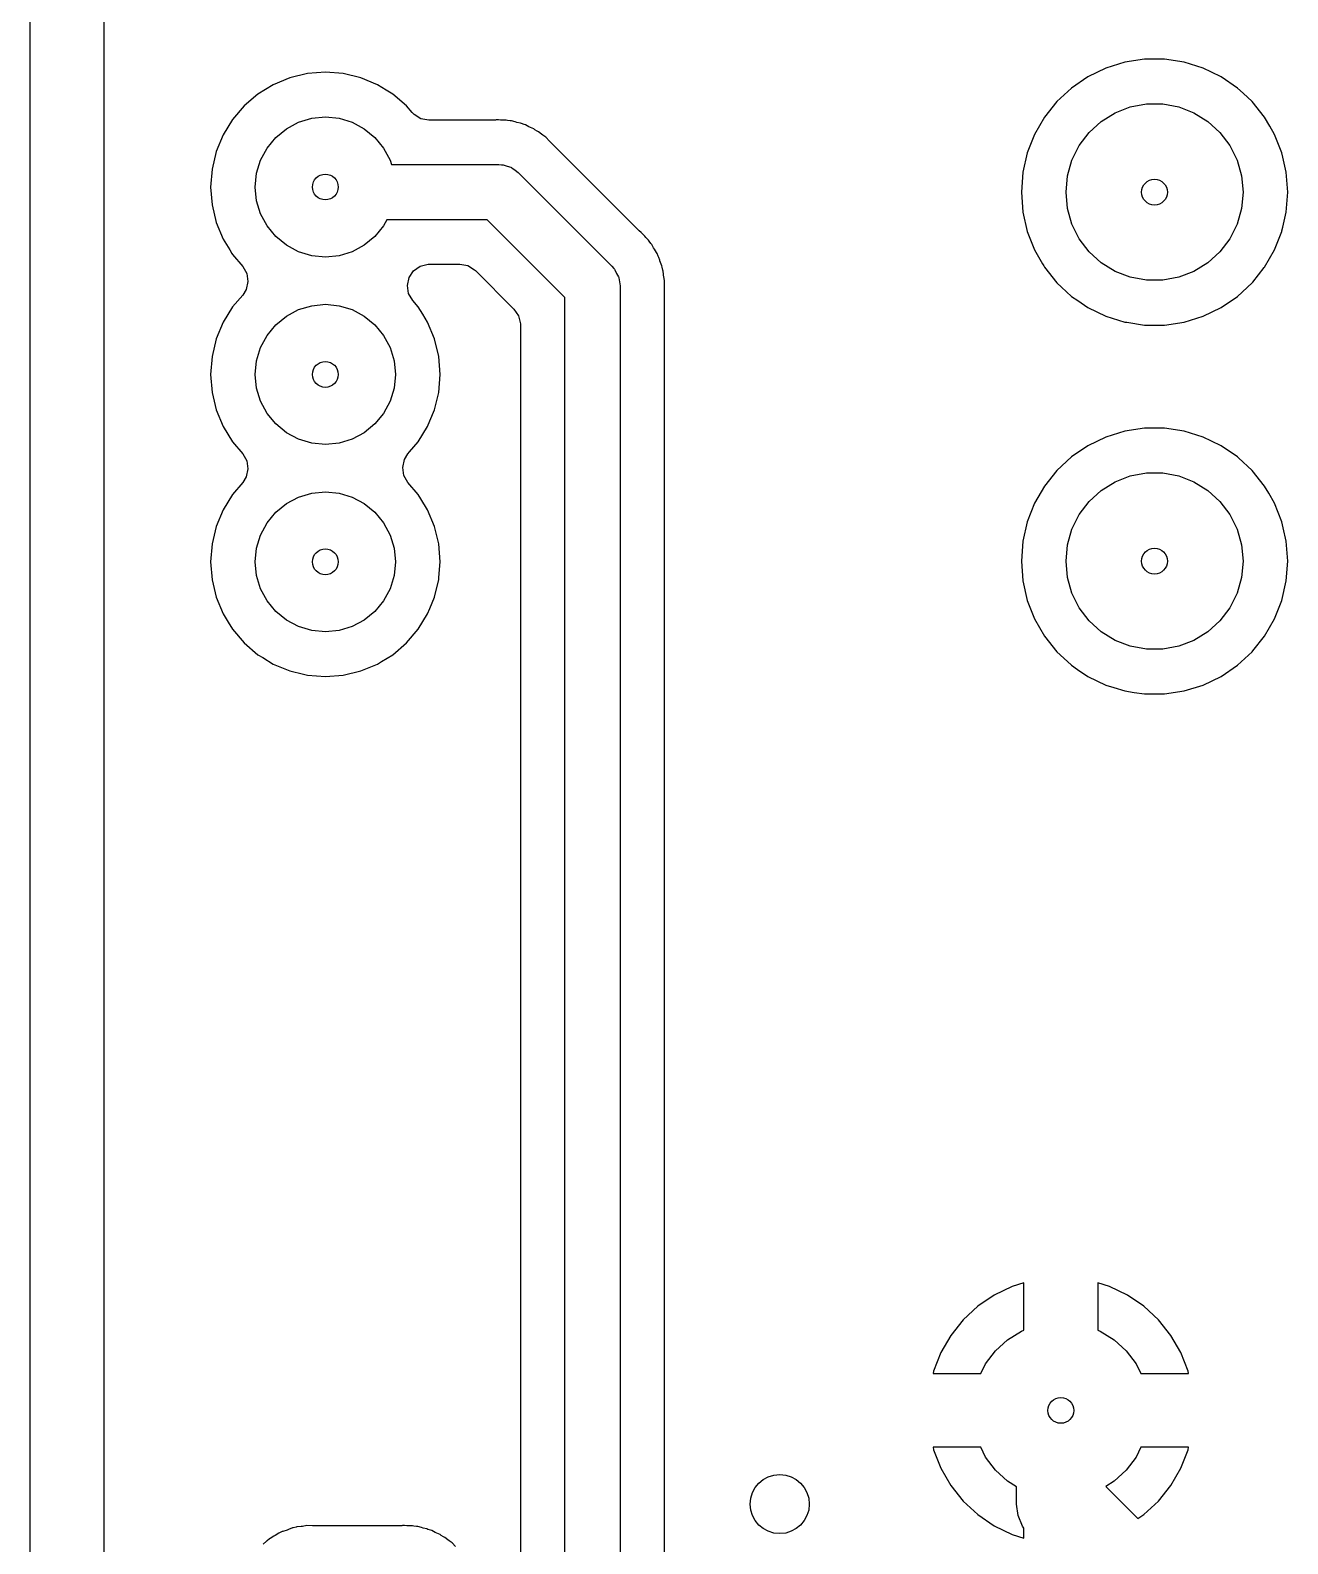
# Model space of a CAD drawing. Extents: x 0.79 to 9.84, y -6.5 to -0.79.
# Drawn here: x 0.787 to 1.458, y -3.559 to -2.751 of the extents above; entities that cross this region are included whole.
import ezdxf

# ---------------------------------------------------------------- set-up
doc = ezdxf.new("R2010")
doc.units = 0
doc.header["$MEASUREMENT"] = 0
doc.layers.add('BLACK', color=7, linetype='CONTINUOUS')

msp = doc.modelspace()

# ---------------------------------------------------------------- linework, layer by layer
at = {"layer": 'BLACK', "linetype": 'CONTINUOUS'}
for p, q in [((0.7874, -6.49606), (0.7874, -0.7874)), ((0.82677, -3.74173), (0.82677, -2.5874)), ((1.37158, -2.7681), (1.36143, -2.77123)), ((1.38209, -2.76652), (1.37158, -2.7681)), ((1.37158, -2.7681), (1.37158, -2.7681)), ((1.39271, -2.76652), (1.38209, -2.76652)), ((1.38209, -2.76652), (1.38209, -2.76652)), ((1.40322, -2.7681), (1.39271, -2.76652)), ((1.39271, -2.76652), (1.39271, -2.76652)), ((1.41337, -2.77123), (1.40322, -2.7681)), ((1.40322, -2.7681), (1.40322, -2.7681)), ((0.92596, -2.77641), (0.91708, -2.78009)), ((0.9353, -2.77417), (0.92596, -2.77641)), ((0.92596, -2.77641), (0.92596, -2.77641)), ((0.94488, -2.77341), (0.9353, -2.77417)), ((0.9353, -2.77417), (0.9353, -2.77417)), ((0.95446, -2.77417), (0.94488, -2.77341)), ((0.94488, -2.77341), (0.94488, -2.77341)), ((0.9638, -2.77641), (0.95446, -2.77417)), ((0.95446, -2.77417), (0.95446, -2.77417)), ((0.97268, -2.78009), (0.9638, -2.77641)), ((1.35186, -2.77584), (1.34308, -2.78183)), ((1.36143, -2.77123), (1.35186, -2.77584)), ((1.35186, -2.77584), (1.35186, -2.77584)), ((1.36143, -2.77123), (1.36143, -2.77123)), ((1.41776, -2.77334), (1.41337, -2.77123)), ((1.41337, -2.77123), (1.41337, -2.77123)), ((1.41337, -2.77123), (1.41337, -2.77123)), ((1.41337, -2.77123), (1.41337, -2.77123)), ((1.42294, -2.77584), (1.41776, -2.77334)), ((1.43172, -2.78183), (1.42294, -2.77584)), ((0.90889, -2.78511), (0.90158, -2.79135)), ((0.91708, -2.78009), (0.90889, -2.78511)), ((0.97728, -2.78291), (0.97268, -2.78009)), ((0.98087, -2.78511), (0.97728, -2.78291)), ((0.98818, -2.79135), (0.98087, -2.78511)), ((1.34308, -2.78183), (1.33529, -2.78905)), ((1.34308, -2.78183), (1.34308, -2.78183)), ((1.43468, -2.78457), (1.43172, -2.78183)), ((1.43172, -2.78183), (1.43172, -2.78183)), ((1.43951, -2.78905), (1.43468, -2.78457)), ((0.90158, -2.79135), (0.89534, -2.79865)), ((0.99119, -2.79487), (0.98818, -2.79135)), ((0.98818, -2.79135), (0.98818, -2.79135)), ((0.98818, -2.79135), (0.98818, -2.79135)), ((1.33529, -2.78905), (1.32867, -2.79736)), ((1.36634, -2.79511), (1.37447, -2.79196)), ((1.37447, -2.79196), (1.38304, -2.79036)), ((1.38304, -2.79036), (1.39176, -2.79036)), ((1.39176, -2.79036), (1.40033, -2.79196)), ((1.40033, -2.79196), (1.40846, -2.79511)), ((1.44613, -2.79736), (1.43951, -2.78905)), ((0.89534, -2.79865), (0.89032, -2.80685)), ((0.9241, -2.80355), (0.93057, -2.80009)), ((0.93057, -2.80009), (0.93759, -2.79796)), ((0.93759, -2.79796), (0.94488, -2.79724)), ((0.94488, -2.79724), (0.95218, -2.79796)), ((0.95218, -2.79796), (0.95919, -2.80009)), ((0.95919, -2.80009), (0.96566, -2.80355)), ((0.99221, -2.79592), (0.99119, -2.79487)), ((0.99589, -2.7982), (0.99221, -2.79592)), ((1.00014, -2.799), (0.99589, -2.7982)), ((1.03422, -2.799), (1.00014, -2.799)), ((1.03571, -2.7989), (1.03422, -2.799)), ((1.03609, -2.79885), (1.03571, -2.7989)), ((1.03642, -2.79881), (1.03609, -2.79885)), ((1.03723, -2.79887), (1.03642, -2.79881)), ((1.03642, -2.79881), (1.03642, -2.79881)), ((1.03842, -2.79896), (1.03723, -2.79887)), ((1.03931, -2.799), (1.03842, -2.79896)), ((1.04131, -2.799), (1.03931, -2.799)), ((1.04202, -2.79914), (1.04131, -2.799)), ((1.04131, -2.799), (1.04131, -2.799)), ((1.04349, -2.79935), (1.04202, -2.79914)), ((1.04421, -2.7994), (1.04349, -2.79935)), ((1.04613, -2.79995), (1.04421, -2.7994)), ((1.04421, -2.7994), (1.04421, -2.7994)), ((1.047, -2.80017), (1.04613, -2.79995)), ((1.04896, -2.80057), (1.047, -2.80017)), ((1.04962, -2.80085), (1.04896, -2.80057)), ((1.04896, -2.80057), (1.04896, -2.80057)), ((1.04896, -2.80057), (1.04896, -2.80057)), ((1.05103, -2.80135), (1.04962, -2.80085)), ((1.05172, -2.80155), (1.05103, -2.80135)), ((1.05349, -2.80248), (1.05172, -2.80155)), ((1.05172, -2.80155), (1.05172, -2.80155)), ((1.32867, -2.79736), (1.32336, -2.80656)), ((1.35249, -2.80557), (1.35893, -2.7997)), ((1.35893, -2.7997), (1.36634, -2.79511)), ((1.40846, -2.79511), (1.41587, -2.7997)), ((1.41587, -2.7997), (1.42232, -2.80557)), ((1.44893, -2.80221), (1.44613, -2.79736)), ((1.44613, -2.79736), (1.44613, -2.79736)), ((1.44613, -2.79736), (1.44613, -2.79736)), ((0.89032, -2.80685), (0.88665, -2.81572)), ((0.91378, -2.81387), (0.91844, -2.8082)), ((0.91844, -2.8082), (0.9241, -2.80355)), ((0.96566, -2.80355), (0.97133, -2.8082)), ((0.97133, -2.8082), (0.97598, -2.81387)), ((1.0543, -2.80286), (1.05349, -2.80248)), ((1.05614, -2.80365), (1.0543, -2.80286)), ((1.05673, -2.80406), (1.05614, -2.80365)), ((1.05614, -2.80365), (1.05614, -2.80365)), ((1.058, -2.80483), (1.05673, -2.80406)), ((1.05862, -2.80515), (1.058, -2.80483)), ((1.05864, -2.80517), (1.05862, -2.80515)), ((1.06019, -2.80643), (1.05864, -2.80517)), ((1.06091, -2.80697), (1.06019, -2.80643)), ((1.06255, -2.80811), (1.06091, -2.80697)), ((1.06447, -2.81013), (1.06255, -2.80811)), ((1.32336, -2.80656), (1.31947, -2.81645)), ((1.32336, -2.80656), (1.32336, -2.80656)), ((1.34723, -2.81253), (1.35249, -2.80557)), ((1.42232, -2.80557), (1.42757, -2.81253)), ((1.45145, -2.80656), (1.44893, -2.80221)), ((1.45533, -2.81645), (1.45145, -2.80656)), ((1.45145, -2.80656), (1.45145, -2.80656)), ((0.88665, -2.81572), (0.8844, -2.82507)), ((0.88665, -2.81572), (0.88665, -2.81572)), ((0.91033, -2.82033), (0.91378, -2.81387)), ((0.97598, -2.81387), (0.97944, -2.82033)), ((1.0648, -2.81048), (1.06447, -2.81013)), ((1.06501, -2.81069), (1.0648, -2.81048)), ((1.09172, -2.8374), (1.06501, -2.81069)), ((1.31947, -2.81645), (1.31711, -2.82681)), ((1.34335, -2.82034), (1.34723, -2.81253)), ((1.42757, -2.81253), (1.43146, -2.82034)), ((1.45586, -2.8188), (1.45533, -2.81645)), ((0.8844, -2.82507), (0.88365, -2.83465)), ((0.8844, -2.82507), (0.8844, -2.82507)), ((0.9082, -2.82735), (0.91033, -2.82033)), ((0.97944, -2.82033), (0.98014, -2.82264)), ((0.98014, -2.82264), (1.0374, -2.82264)), ((1.0374, -2.82264), (1.03892, -2.82276)), ((1.03892, -2.82276), (1.03923, -2.82275)), ((1.03923, -2.82275), (1.0394, -2.8228)), ((1.0394, -2.8228), (1.03983, -2.82284)), ((1.03983, -2.82284), (1.04185, -2.82353)), ((1.04185, -2.82353), (1.04389, -2.82414)), ((1.04389, -2.82414), (1.04414, -2.82432)), ((1.04414, -2.82432), (1.04443, -2.82442)), ((1.04443, -2.82442), (1.04611, -2.82572)), ((1.04611, -2.82572), (1.04784, -2.82696)), ((1.34096, -2.82872), (1.34335, -2.82034)), ((1.43146, -2.82034), (1.43384, -2.82872)), ((1.45769, -2.82681), (1.45586, -2.8188)), ((0.90748, -2.83465), (0.9082, -2.82735)), ((1.04784, -2.82696), (1.09784, -2.87696)), ((1.31711, -2.82681), (1.31632, -2.8374)), ((1.34016, -2.8374), (1.34096, -2.82872)), ((1.43384, -2.82872), (1.43465, -2.8374)), ((1.45849, -2.8374), (1.45769, -2.82681)), ((0.88365, -2.83465), (0.88365, -2.83465)), ((0.88365, -2.83465), (0.8844, -2.84422)), ((0.9082, -2.84194), (0.90748, -2.83465)), ((0.91033, -2.84896), (0.9082, -2.84194)), ((1.11231, -2.85799), (1.09172, -2.8374)), ((1.31632, -2.8374), (1.31711, -2.848)), ((1.34096, -2.84608), (1.34016, -2.8374)), ((1.43465, -2.8374), (1.43384, -2.84608)), ((1.45769, -2.848), (1.45849, -2.8374)), ((0.8844, -2.84422), (0.8844, -2.84422)), ((0.8844, -2.84422), (0.88665, -2.85357)), ((0.91378, -2.85542), (0.91033, -2.84896)), ((1.31711, -2.848), (1.31947, -2.85835)), ((1.34335, -2.85447), (1.34096, -2.84608)), ((1.43384, -2.84608), (1.43146, -2.85447)), ((1.45583, -2.85614), (1.45769, -2.848)), ((0.88665, -2.85357), (0.88665, -2.85357)), ((0.88665, -2.85357), (0.89032, -2.86244)), ((0.91844, -2.86109), (0.91378, -2.85542)), ((0.97598, -2.85542), (0.97133, -2.86109)), ((0.97772, -2.85217), (0.97598, -2.85542)), ((1.03129, -2.85217), (0.97772, -2.85217)), ((1.07264, -2.89352), (1.03129, -2.85217)), ((1.11343, -2.85898), (1.11231, -2.85799)), ((1.31947, -2.85835), (1.32336, -2.86824)), ((1.34723, -2.86227), (1.34335, -2.85447)), ((1.43146, -2.85447), (1.42757, -2.86227)), ((1.45145, -2.86824), (1.45533, -2.85835)), ((1.45533, -2.85835), (1.45541, -2.85799)), ((1.45541, -2.85799), (1.45583, -2.85614)), ((0.89032, -2.86244), (0.89384, -2.86817)), ((0.9241, -2.86574), (0.91844, -2.86109)), ((0.93057, -2.8692), (0.9241, -2.86574)), ((0.96566, -2.86574), (0.95919, -2.8692)), ((0.97133, -2.86109), (0.96566, -2.86574)), ((1.114, -2.85942), (1.11343, -2.85898)), ((1.1153, -2.86094), (1.114, -2.85942)), ((1.114, -2.85942), (1.114, -2.85942)), ((1.11591, -2.86159), (1.1153, -2.86094)), ((1.11732, -2.86301), (1.11591, -2.86159)), ((1.11772, -2.86361), (1.11732, -2.86301)), ((1.11732, -2.86301), (1.11732, -2.86301)), ((1.11861, -2.8648), (1.11772, -2.86361)), ((1.11909, -2.86535), (1.11861, -2.8648)), ((1.11983, -2.86669), (1.11909, -2.86535)), ((1.35249, -2.86923), (1.34723, -2.86227)), ((1.42757, -2.86227), (1.42232, -2.86923)), ((0.89384, -2.86817), (0.89505, -2.87016)), ((0.89505, -2.87016), (0.89534, -2.87064)), ((0.89534, -2.87064), (0.89534, -2.87064)), ((0.89534, -2.87064), (0.90078, -2.877)), ((0.93759, -2.87133), (0.93057, -2.8692)), ((0.94488, -2.87205), (0.93759, -2.87133)), ((0.95218, -2.87133), (0.94488, -2.87205)), ((0.95919, -2.8692), (0.95218, -2.87133)), ((1.12006, -2.8671), (1.11983, -2.86669)), ((1.12052, -2.86786), (1.12006, -2.8671)), ((1.12162, -2.86953), (1.12052, -2.86786)), ((1.12189, -2.8702), (1.12162, -2.86953)), ((1.12253, -2.87155), (1.12189, -2.8702)), ((1.12288, -2.87218), (1.12253, -2.87155)), ((1.12337, -2.87375), (1.12288, -2.87218)), ((1.12347, -2.87408), (1.12337, -2.87375)), ((1.12377, -2.87493), (1.12347, -2.87408)), ((1.32336, -2.86824), (1.32336, -2.86824)), ((1.32336, -2.86824), (1.32759, -2.87558)), ((1.35893, -2.8751), (1.35249, -2.86923)), ((1.42232, -2.86923), (1.41587, -2.8751)), ((1.44613, -2.87744), (1.45145, -2.86824)), ((0.90078, -2.877), (0.90294, -2.88075)), ((0.90294, -2.88075), (0.90359, -2.88503)), ((0.98961, -2.88297), (0.992, -2.87937)), ((0.992, -2.87937), (0.99554, -2.87688)), ((0.99554, -2.87688), (0.99973, -2.87583)), ((0.99973, -2.87583), (1.00044, -2.87581)), ((1.00044, -2.87581), (1.01662, -2.87581)), ((1.01662, -2.87581), (1.02087, -2.8766)), ((1.02087, -2.8766), (1.02455, -2.87888)), ((1.02455, -2.87888), (1.02494, -2.87925)), ((1.02494, -2.87925), (1.04555, -2.89986)), ((1.09784, -2.87696), (1.09883, -2.87813)), ((1.09883, -2.87813), (1.09905, -2.87833)), ((1.09905, -2.87833), (1.09914, -2.8785)), ((1.09914, -2.8785), (1.09942, -2.87882)), ((1.09942, -2.87882), (1.10035, -2.88074)), ((1.10035, -2.88074), (1.10137, -2.88261)), ((1.10137, -2.88261), (1.10142, -2.88291)), ((1.12452, -2.87678), (1.12377, -2.87493)), ((1.12463, -2.87744), (1.12452, -2.87678)), ((1.12464, -2.87749), (1.12463, -2.87744)), ((1.125, -2.87894), (1.12464, -2.87749)), ((1.12521, -2.87963), (1.125, -2.87894)), ((1.12538, -2.88121), (1.12521, -2.87963)), ((1.12542, -2.88162), (1.12538, -2.88121)), ((1.12554, -2.8825), (1.12542, -2.88162)), ((1.12589, -2.88447), (1.12554, -2.8825)), ((1.32759, -2.87558), (1.32829, -2.87678)), ((1.32829, -2.87678), (1.32867, -2.87745)), ((1.32867, -2.87745), (1.33529, -2.88575)), ((1.36634, -2.87969), (1.35893, -2.8751)), ((1.37447, -2.88284), (1.36634, -2.87969)), ((1.40846, -2.87969), (1.40033, -2.88284)), ((1.41587, -2.8751), (1.40846, -2.87969)), ((1.43981, -2.88537), (1.44596, -2.87767)), ((1.44596, -2.87767), (1.44613, -2.87744)), ((0.90266, -2.88925), (0.90078, -2.89229)), ((0.90359, -2.88503), (0.90266, -2.88925)), ((0.98868, -2.8872), (0.98961, -2.88297)), ((0.98933, -2.89147), (0.98868, -2.8872)), ((1.10142, -2.88291), (1.10155, -2.88319)), ((1.10155, -2.88319), (1.10181, -2.8853)), ((1.10181, -2.8853), (1.10217, -2.8874)), ((1.10217, -2.8874), (1.10217, -4.23129)), ((1.12581, -2.88774), (1.12583, -2.88694)), ((1.12581, -2.88804), (1.12581, -2.88774)), ((1.12581, -3.03425), (1.12581, -2.88804)), ((1.12583, -2.88694), (1.12589, -2.88447)), ((1.33529, -2.88575), (1.33776, -2.88804)), ((1.33776, -2.88804), (1.34308, -2.89298)), ((1.38304, -2.88444), (1.37447, -2.88284)), ((1.39176, -2.88444), (1.38304, -2.88444)), ((1.40033, -2.88284), (1.39176, -2.88444)), ((1.43172, -2.89298), (1.43951, -2.88575)), ((1.43951, -2.88575), (1.43981, -2.88537)), ((0.89534, -2.89865), (0.89032, -2.90685)), ((0.90078, -2.89229), (0.89534, -2.89865)), ((0.89534, -2.89865), (0.89534, -2.89865)), ((0.93057, -2.90009), (0.93759, -2.89796)), ((0.93759, -2.89796), (0.94488, -2.89724)), ((0.94488, -2.89724), (0.95218, -2.89796)), ((0.95218, -2.89796), (0.95919, -2.90009)), ((0.99149, -2.89522), (0.98933, -2.89147)), ((0.99442, -2.89865), (0.99149, -2.89522)), ((0.99682, -2.90257), (0.99442, -2.89865)), ((1.07264, -4.28129), (1.07264, -2.89352)), ((1.34308, -2.89298), (1.34638, -2.89522)), ((1.34638, -2.89522), (1.35186, -2.89896)), ((1.42294, -2.89896), (1.43172, -2.89298)), ((0.89032, -2.90685), (0.88665, -2.91572)), ((0.91844, -2.9082), (0.9241, -2.90355)), ((0.9241, -2.90355), (0.93057, -2.90009)), ((0.95919, -2.90009), (0.96566, -2.90355)), ((0.96566, -2.90355), (0.97133, -2.9082)), ((0.99944, -2.90685), (0.99682, -2.90257)), ((1.00312, -2.91572), (0.99944, -2.90685)), ((1.04555, -2.89986), (1.04799, -2.90343)), ((1.04799, -2.90343), (1.04898, -2.90764)), ((1.35186, -2.89896), (1.35186, -2.89896)), ((1.35186, -2.89896), (1.35186, -2.89896)), ((1.35186, -2.89896), (1.36143, -2.90357)), ((1.36143, -2.90357), (1.36143, -2.90357)), ((1.36143, -2.90357), (1.36143, -2.90357)), ((1.36143, -2.90357), (1.37158, -2.9067)), ((1.37158, -2.9067), (1.37158, -2.9067)), ((1.37158, -2.9067), (1.37158, -2.9067)), ((1.37158, -2.9067), (1.37158, -2.9067)), ((1.37158, -2.9067), (1.37253, -2.90685)), ((1.37253, -2.90685), (1.38209, -2.90829)), ((1.39271, -2.90829), (1.40322, -2.9067)), ((1.40322, -2.9067), (1.41337, -2.90357)), ((1.41337, -2.90357), (1.42294, -2.89896)), ((0.91033, -2.92033), (0.91378, -2.91387)), ((0.91378, -2.91387), (0.91844, -2.9082)), ((0.97133, -2.9082), (0.97598, -2.91387)), ((0.97598, -2.91387), (0.97944, -2.92033)), ((1.04898, -2.90764), (1.049, -2.90819)), ((1.049, -2.90819), (1.049, -3.56626)), ((1.38209, -2.90829), (1.38209, -2.90829)), ((1.38209, -2.90829), (1.38209, -2.90829)), ((1.38209, -2.90829), (1.39271, -2.90829)), ((1.39271, -2.90829), (1.39271, -2.90829)), ((0.88665, -2.91572), (0.8844, -2.92507)), ((0.88665, -2.91572), (0.88665, -2.91572)), ((0.9082, -2.92735), (0.91033, -2.92033)), ((0.97944, -2.92033), (0.98156, -2.92735)), ((1.00536, -2.92507), (1.00312, -2.91572)), ((1.00312, -2.91572), (1.00312, -2.91572)), ((0.8844, -2.92507), (0.88365, -2.93465)), ((0.8844, -2.92507), (0.8844, -2.92507)), ((0.90748, -2.93465), (0.9082, -2.92735)), ((0.98156, -2.92735), (0.98228, -2.93465)), ((1.00611, -2.93465), (1.00536, -2.92507)), ((1.00536, -2.92507), (1.00536, -2.92507)), ((0.88365, -2.93465), (0.88365, -2.93465)), ((0.88365, -2.93465), (0.8844, -2.94422)), ((0.9082, -2.94194), (0.90748, -2.93465)), ((0.98228, -2.93465), (0.98156, -2.94194)), ((1.00536, -2.94421), (1.00611, -2.93465)), ((1.00611, -2.93465), (1.00611, -2.93465)), ((0.8844, -2.94422), (0.8844, -2.94422)), ((0.8844, -2.94422), (0.88665, -2.95357)), ((0.91033, -2.94896), (0.9082, -2.94194)), ((0.98156, -2.94194), (0.97944, -2.94896)), ((1.00314, -2.95349), (1.00536, -2.94422)), ((1.00536, -2.94422), (1.00536, -2.94421)), ((0.88665, -2.95357), (0.88665, -2.95357)), ((0.88665, -2.95357), (0.89032, -2.96244)), ((0.91378, -2.95542), (0.91033, -2.94896)), ((0.91844, -2.96109), (0.91378, -2.95542)), ((0.97598, -2.95542), (0.97133, -2.96109)), ((0.97944, -2.94896), (0.97598, -2.95542)), ((1.00068, -2.95945), (1.00312, -2.95357)), ((1.00312, -2.95357), (1.00314, -2.95349)), ((1.00312, -2.95357), (1.00312, -2.95357)), ((0.89032, -2.96244), (0.89534, -2.97064)), ((0.9241, -2.96574), (0.91844, -2.96109)), ((0.97133, -2.96109), (0.96566, -2.96574)), ((0.99442, -2.97064), (0.99944, -2.96244)), ((0.99944, -2.96244), (1.00068, -2.95945)), ((1.38209, -2.96337), (1.37158, -2.96495)), ((1.39271, -2.96337), (1.38209, -2.96337)), ((1.38209, -2.96337), (1.38209, -2.96337)), ((1.40322, -2.96495), (1.39271, -2.96337)), ((1.39271, -2.96337), (1.39271, -2.96337)), ((0.89534, -2.97064), (0.89534, -2.97064)), ((0.89534, -2.97064), (0.90078, -2.977)), ((0.93057, -2.9692), (0.9241, -2.96574)), ((0.93759, -2.97133), (0.93057, -2.9692)), ((0.94488, -2.97205), (0.93759, -2.97133)), ((0.95218, -2.97133), (0.94488, -2.97205)), ((0.95919, -2.9692), (0.95218, -2.97133)), ((0.96566, -2.96574), (0.95919, -2.9692)), ((0.98981, -2.97603), (0.99442, -2.97064)), ((1.36143, -2.96808), (1.35186, -2.97269)), ((1.37158, -2.96495), (1.36143, -2.96808)), ((1.36143, -2.96808), (1.36143, -2.96808)), ((1.37158, -2.96495), (1.37158, -2.96495)), ((1.41337, -2.96808), (1.40322, -2.96495)), ((1.40322, -2.96495), (1.40322, -2.96495)), ((1.41776, -2.97019), (1.41337, -2.96808)), ((1.41337, -2.96808), (1.41337, -2.96808)), ((1.41337, -2.96808), (1.41337, -2.96808)), ((1.41337, -2.96808), (1.41337, -2.96808)), ((1.42294, -2.97269), (1.41776, -2.97019)), ((0.90078, -2.977), (0.90294, -2.98075)), ((0.9871, -2.98004), (0.98898, -2.977)), ((0.98898, -2.977), (0.98981, -2.97603)), ((1.34308, -2.97868), (1.33529, -2.9859)), ((1.35186, -2.97269), (1.34308, -2.97868)), ((1.34308, -2.97868), (1.34308, -2.97868)), ((1.35186, -2.97269), (1.35186, -2.97269)), ((1.43171, -2.97867), (1.42294, -2.97269)), ((1.43172, -2.97868), (1.43171, -2.97867)), ((1.43225, -2.97917), (1.43172, -2.97868)), ((1.43951, -2.9859), (1.43225, -2.97917)), ((0.90359, -2.98503), (0.90266, -2.98925)), ((0.90294, -2.98075), (0.90359, -2.98503)), ((0.98617, -2.98427), (0.9871, -2.98004)), ((0.98683, -2.98854), (0.98617, -2.98427)), ((1.33529, -2.9859), (1.32867, -2.99421)), ((1.37447, -2.98881), (1.38304, -2.98721)), ((1.38304, -2.98721), (1.39176, -2.98721)), ((1.39176, -2.98721), (1.40033, -2.98881)), ((1.44613, -2.99421), (1.43951, -2.9859)), ((0.90078, -2.99229), (0.89534, -2.99865)), ((0.90266, -2.98925), (0.90078, -2.99229)), ((0.98898, -2.99229), (0.98683, -2.98854)), ((0.99442, -2.99865), (0.98898, -2.99229)), ((1.32867, -2.99421), (1.32336, -3.00341)), ((1.35893, -2.99655), (1.36634, -2.99196)), ((1.36634, -2.99196), (1.37447, -2.98881)), ((1.40033, -2.98881), (1.40846, -2.99196)), ((1.40846, -2.99196), (1.41587, -2.99655)), ((1.44832, -2.998), (1.44613, -2.99421)), ((1.44613, -2.99421), (1.44613, -2.99421)), ((1.44613, -2.99421), (1.44613, -2.99421)), ((0.89534, -2.99865), (0.89032, -3.00685)), ((0.89534, -2.99865), (0.89534, -2.99865)), ((0.91844, -3.0082), (0.9241, -3.00355)), ((0.9241, -3.00355), (0.93057, -3.00009)), ((0.93057, -3.00009), (0.93759, -2.99796)), ((0.93759, -2.99796), (0.94488, -2.99724)), ((0.94488, -2.99724), (0.95218, -2.99796)), ((0.95218, -2.99796), (0.95919, -3.00009)), ((0.95919, -3.00009), (0.96566, -3.00355)), ((0.96566, -3.00355), (0.97133, -3.0082)), ((0.99589, -3.00105), (0.99442, -2.99865)), ((0.99944, -3.00685), (0.99589, -3.00105)), ((1.32336, -3.00341), (1.31947, -3.0133)), ((1.32336, -3.00341), (1.32336, -3.00341)), ((1.34723, -3.00938), (1.35249, -3.00242)), ((1.35249, -3.00242), (1.35893, -2.99655)), ((1.41587, -2.99655), (1.42232, -3.00242)), ((1.42232, -3.00242), (1.42757, -3.00938)), ((1.45145, -3.00341), (1.44832, -2.998)), ((1.45533, -3.0133), (1.45145, -3.00341)), ((1.45145, -3.00341), (1.45145, -3.00341)), ((0.89032, -3.00685), (0.88665, -3.01572)), ((0.91378, -3.01387), (0.91844, -3.0082)), ((0.97133, -3.0082), (0.97598, -3.01387)), ((1.00312, -3.01572), (0.99944, -3.00685)), ((1.34335, -3.01719), (1.34723, -3.00938)), ((1.42757, -3.00938), (1.43146, -3.01719)), ((0.88665, -3.01572), (0.8844, -3.02507)), ((0.88665, -3.01572), (0.88665, -3.01572)), ((0.91033, -3.02033), (0.91378, -3.01387)), ((0.97598, -3.01387), (0.97944, -3.02033)), ((1.00536, -3.02507), (1.00312, -3.01572)), ((1.00312, -3.01572), (1.00312, -3.01572)), ((1.31947, -3.0133), (1.31711, -3.02366)), ((1.34096, -3.02557), (1.34335, -3.01719)), ((1.43146, -3.01719), (1.43384, -3.02557)), ((1.45605, -3.01645), (1.45533, -3.0133)), ((1.45769, -3.02366), (1.45605, -3.01645)), ((0.8844, -3.02507), (0.88365, -3.03465)), ((0.8844, -3.02507), (0.8844, -3.02507)), ((0.90748, -3.03465), (0.9082, -3.02735)), ((0.9082, -3.02735), (0.91033, -3.02033)), ((0.97944, -3.02033), (0.98156, -3.02735)), ((0.98156, -3.02735), (0.98228, -3.03465)), ((1.00611, -3.03465), (1.00536, -3.02507)), ((1.00536, -3.02507), (1.00536, -3.02507)), ((1.31711, -3.02366), (1.31632, -3.03425)), ((1.34016, -3.03425), (1.34096, -3.02557)), ((1.43384, -3.02557), (1.43465, -3.03425)), ((1.45849, -3.03425), (1.45769, -3.02366)), ((0.88365, -3.03465), (0.88365, -3.03465)), ((0.88365, -3.03465), (0.8844, -3.04422)), ((0.9082, -3.04194), (0.90748, -3.03465)), ((0.98228, -3.03465), (0.98156, -3.04194)), ((1.00546, -3.04298), (1.00611, -3.03465)), ((1.00611, -3.03465), (1.00611, -3.03465)), ((1.12581, -3.46772), (1.12581, -3.03425)), ((1.31632, -3.03425), (1.31711, -3.04485)), ((1.34096, -3.04293), (1.34016, -3.03425)), ((1.43465, -3.03425), (1.43384, -3.04293)), ((1.45769, -3.04485), (1.45849, -3.03425)), ((0.8844, -3.04422), (0.8844, -3.04422)), ((0.8844, -3.04422), (0.88665, -3.05357)), ((0.91033, -3.04896), (0.9082, -3.04194)), ((0.98156, -3.04194), (0.97944, -3.04896)), ((1.00318, -3.05331), (1.00536, -3.04422)), ((1.00536, -3.04422), (1.00546, -3.04298)), ((1.34335, -3.05132), (1.34096, -3.04293)), ((1.43384, -3.04293), (1.43146, -3.05132)), ((0.91378, -3.05542), (0.91033, -3.04896)), ((0.97944, -3.04896), (0.97598, -3.05542)), ((1.31711, -3.04485), (1.31947, -3.0552)), ((1.34723, -3.05912), (1.34335, -3.05132)), ((1.43146, -3.05132), (1.42757, -3.05912)), ((1.45533, -3.0552), (1.45769, -3.04485)), ((0.88665, -3.05357), (0.88665, -3.05357)), ((0.88665, -3.05357), (0.89032, -3.06244)), ((0.91844, -3.06109), (0.91378, -3.05542)), ((0.97598, -3.05542), (0.97133, -3.06109)), ((0.99944, -3.06244), (1.00068, -3.05945)), ((1.00068, -3.05945), (1.00312, -3.05357)), ((1.00312, -3.05357), (1.00318, -3.05331)), ((1.00312, -3.05357), (1.00312, -3.05357)), ((1.31947, -3.0552), (1.32336, -3.06509)), ((1.35249, -3.06608), (1.34723, -3.05912)), ((1.42757, -3.05912), (1.42232, -3.06608)), ((1.45145, -3.06509), (1.45533, -3.0552)), ((0.89032, -3.06244), (0.893, -3.06681)), ((0.893, -3.06681), (0.89534, -3.07064)), ((0.9241, -3.06574), (0.91844, -3.06109)), ((0.93057, -3.0692), (0.9241, -3.06574)), ((0.96566, -3.06574), (0.95919, -3.0692)), ((0.97133, -3.06109), (0.96566, -3.06574)), ((0.99442, -3.07064), (0.99944, -3.06244)), ((1.32336, -3.06509), (1.32336, -3.06509)), ((1.32336, -3.06509), (1.32867, -3.0743)), ((1.35893, -3.07195), (1.35249, -3.06608)), ((1.42232, -3.06608), (1.41587, -3.07195)), ((1.44613, -3.0743), (1.45145, -3.06509)), ((0.89534, -3.07064), (0.90158, -3.07794)), ((0.93759, -3.07133), (0.93057, -3.0692)), ((0.94488, -3.07205), (0.93759, -3.07133)), ((0.95218, -3.07133), (0.94488, -3.07205)), ((0.95919, -3.0692), (0.95218, -3.07133)), ((0.98818, -3.07794), (0.99442, -3.07064)), ((1.32867, -3.0743), (1.33529, -3.0826)), ((1.36634, -3.07654), (1.35893, -3.07195)), ((1.37447, -3.07969), (1.36634, -3.07654)), ((1.40846, -3.07654), (1.40033, -3.07969)), ((1.41587, -3.07195), (1.40846, -3.07654)), ((1.43991, -3.0821), (1.44613, -3.0743)), ((1.44613, -3.0743), (1.44613, -3.0743)), ((1.44613, -3.0743), (1.44613, -3.0743)), ((0.90158, -3.07794), (0.90889, -3.08418)), ((0.90889, -3.08418), (0.91145, -3.08575)), ((0.97487, -3.08786), (0.98087, -3.08418)), ((0.98087, -3.08418), (0.98818, -3.07794)), ((1.33529, -3.0826), (1.33704, -3.08422)), ((1.33704, -3.08422), (1.34308, -3.08983)), ((1.38304, -3.08129), (1.37447, -3.07969)), ((1.39176, -3.08129), (1.38304, -3.08129)), ((1.40033, -3.07969), (1.39176, -3.08129)), ((1.43172, -3.08983), (1.43951, -3.0826)), ((1.43951, -3.0826), (1.43991, -3.0821)), ((0.91145, -3.08575), (0.91708, -3.0892)), ((0.91708, -3.0892), (0.92596, -3.09288)), ((0.9638, -3.09288), (0.97268, -3.0892)), ((0.97268, -3.0892), (0.97487, -3.08786)), ((1.34308, -3.08983), (1.34629, -3.09202)), ((1.34629, -3.09202), (1.35186, -3.09581)), ((1.42294, -3.09581), (1.43172, -3.08983)), ((0.92596, -3.09288), (0.93318, -3.09462)), ((0.93318, -3.09462), (0.9353, -3.09512)), ((0.9353, -3.09512), (0.9353, -3.09512)), ((0.9353, -3.09512), (0.9353, -3.09512)), ((0.9353, -3.09512), (0.94488, -3.09588)), ((0.94488, -3.09588), (0.95446, -3.09512)), ((0.94488, -3.09588), (0.94488, -3.09588)), ((0.94488, -3.09588), (0.94488, -3.09588)), ((0.95446, -3.09512), (0.9638, -3.09288)), ((0.95446, -3.09512), (0.95446, -3.09512)), ((0.95446, -3.09512), (0.95446, -3.09512)), ((0.9638, -3.09288), (0.9638, -3.09288)), ((1.35186, -3.09581), (1.35186, -3.09581)), ((1.35186, -3.09581), (1.35186, -3.09581)), ((1.35186, -3.09581), (1.36143, -3.10042)), ((1.36143, -3.10042), (1.36143, -3.10042)), ((1.36143, -3.10042), (1.36143, -3.10042)), ((1.36143, -3.10042), (1.36564, -3.10172)), ((1.40322, -3.10355), (1.41337, -3.10042)), ((1.41337, -3.10042), (1.42294, -3.09581)), ((1.36564, -3.10172), (1.37158, -3.10355)), ((1.37158, -3.10355), (1.37158, -3.10355)), ((1.37158, -3.10355), (1.37158, -3.10355)), ((1.37158, -3.10355), (1.37653, -3.1043)), ((1.37653, -3.1043), (1.38209, -3.10514)), ((1.38209, -3.10514), (1.38209, -3.10514)), ((1.38209, -3.10514), (1.38209, -3.10514)), ((1.38209, -3.10514), (1.39271, -3.10514)), ((1.39271, -3.10514), (1.40322, -3.10355)), ((1.39271, -3.10514), (1.39271, -3.10514)), ((1.31144, -3.42125), (1.30187, -3.42586)), ((1.31772, -3.41931), (1.31144, -3.42125)), ((1.31144, -3.42125), (1.31144, -3.42125)), ((1.31772, -3.44458), (1.31772, -3.41931)), ((1.36336, -3.42125), (1.35709, -3.41931)), ((1.35709, -3.41931), (1.35709, -3.44458)), ((1.37293, -3.42586), (1.36336, -3.42125)), ((1.29309, -3.43184), (1.28531, -3.43906)), ((1.30187, -3.42586), (1.29309, -3.43184)), ((1.29309, -3.43184), (1.29309, -3.43184)), ((1.30187, -3.42586), (1.30187, -3.42586)), ((1.38171, -3.43184), (1.37293, -3.42586)), ((1.37293, -3.42586), (1.37293, -3.42586)), ((1.3895, -3.43906), (1.38171, -3.43184)), ((1.28531, -3.43907), (1.27869, -3.44737)), ((1.28531, -3.43906), (1.28531, -3.43907)), ((1.3895, -3.43907), (1.3895, -3.43906)), ((1.39612, -3.44737), (1.3895, -3.43907)), ((1.27868, -3.44737), (1.27337, -3.45657)), ((1.27869, -3.44737), (1.27868, -3.44737)), ((1.30893, -3.4497), (1.31634, -3.44511)), ((1.31634, -3.44511), (1.31772, -3.44458)), ((1.35709, -3.44458), (1.35846, -3.44511)), ((1.35846, -3.44511), (1.36587, -3.4497)), ((1.40143, -3.45657), (1.39612, -3.44737)), ((1.39612, -3.44737), (1.39612, -3.44737)), ((1.29723, -3.46253), (1.30249, -3.45557)), ((1.30249, -3.45557), (1.30893, -3.4497)), ((1.36587, -3.4497), (1.37232, -3.45557)), ((1.37232, -3.45557), (1.37757, -3.46253)), ((1.27337, -3.45657), (1.26949, -3.46645)), ((1.27337, -3.45657), (1.27337, -3.45657)), ((1.29465, -3.46772), (1.29723, -3.46253)), ((1.37757, -3.46253), (1.38015, -3.46772)), ((1.40531, -3.46645), (1.40143, -3.45657)), ((1.40143, -3.45657), (1.40143, -3.45657)), ((1.12581, -3.4874), (1.12581, -3.46772)), ((1.26949, -3.46646), (1.26921, -3.46772)), ((1.26921, -3.46772), (1.26921, -3.46772)), ((1.26921, -3.46772), (1.29465, -3.46772)), ((1.26949, -3.46645), (1.26949, -3.46646)), ((1.38015, -3.46772), (1.4056, -3.46772)), ((1.40531, -3.46646), (1.40531, -3.46645)), ((1.4056, -3.46772), (1.40531, -3.46646)), ((1.4056, -3.46772), (1.4056, -3.46772)), ((1.12581, -3.50709), (1.12581, -3.4874)), ((1.12581, -4.1374), (1.12581, -3.50709)), ((1.29465, -3.50709), (1.26921, -3.50709)), ((1.26921, -3.50709), (1.26949, -3.50835)), ((1.26949, -3.50835), (1.26949, -3.50835)), ((1.26949, -3.50835), (1.27337, -3.51824)), ((1.29723, -3.51227), (1.29465, -3.50709)), ((1.30249, -3.51923), (1.29723, -3.51227)), ((1.37757, -3.51227), (1.37232, -3.51923)), ((1.38015, -3.50709), (1.37757, -3.51227)), ((1.4056, -3.50709), (1.38015, -3.50709)), ((1.40143, -3.51824), (1.40531, -3.50835)), ((1.40531, -3.50835), (1.4056, -3.50709)), ((1.40531, -3.50835), (1.40531, -3.50835)), ((1.27337, -3.51824), (1.27337, -3.51824)), ((1.27337, -3.51824), (1.27868, -3.52743)), ((1.30893, -3.5251), (1.30249, -3.51923)), ((1.37232, -3.51923), (1.36587, -3.5251)), ((1.39612, -3.52743), (1.40143, -3.51824)), ((1.40143, -3.51824), (1.40143, -3.51824)), ((1.27868, -3.52743), (1.27869, -3.52743)), ((1.27869, -3.52743), (1.28531, -3.53574)), ((1.31378, -3.52811), (1.30893, -3.5251)), ((1.31378, -3.5374), (1.31378, -3.52811)), ((1.36587, -3.5251), (1.36133, -3.52792)), ((1.36133, -3.52792), (1.37853, -3.54513)), ((1.3895, -3.53574), (1.39612, -3.52743)), ((1.39612, -3.52743), (1.39612, -3.52743)), ((1.28531, -3.53574), (1.28531, -3.53574)), ((1.28531, -3.53574), (1.29309, -3.54296)), ((1.38171, -3.54296), (1.3895, -3.53574)), ((1.3895, -3.53574), (1.3895, -3.53574)), ((1.29309, -3.54296), (1.29309, -3.54296)), ((1.29309, -3.54296), (1.30187, -3.54895)), ((1.31458, -3.54352), (1.31378, -3.5374)), ((1.31694, -3.54921), (1.31458, -3.54352)), ((1.37853, -3.54513), (1.38171, -3.54296)), ((0.92006, -3.55291), (0.91805, -3.5542)), ((0.92037, -3.55279), (0.92006, -3.55291)), ((0.92006, -3.55291), (0.92006, -3.55291)), ((0.92188, -3.55209), (0.92037, -3.55279)), ((0.92218, -3.55193), (0.92188, -3.55209)), ((0.92445, -3.55121), (0.92218, -3.55193)), ((0.92513, -3.55098), (0.92445, -3.55121)), ((0.92735, -3.55013), (0.92513, -3.55098)), ((0.92769, -3.55007), (0.92735, -3.55013)), ((0.92735, -3.55013), (0.92735, -3.55013)), ((0.92931, -3.54969), (0.92769, -3.55007)), ((0.92963, -3.54959), (0.92931, -3.54969)), ((0.932, -3.54935), (0.92963, -3.54959)), ((0.93271, -3.54925), (0.932, -3.54935)), ((0.93506, -3.54887), (0.93271, -3.54925)), ((0.93794, -3.54899), (0.93506, -3.54887)), ((0.93506, -3.54887), (0.93506, -3.54887)), ((0.93842, -3.549), (0.93794, -3.54899)), ((0.98422, -3.549), (0.93842, -3.549)), ((0.98571, -3.5489), (0.98422, -3.549)), ((0.98609, -3.54885), (0.98571, -3.5489)), ((0.98642, -3.54881), (0.98609, -3.54885)), ((0.98719, -3.54887), (0.98642, -3.54881)), ((0.98642, -3.54881), (0.98642, -3.54881)), ((0.98842, -3.54896), (0.98719, -3.54887)), ((0.98931, -3.549), (0.98842, -3.54896)), ((0.99131, -3.549), (0.98931, -3.549)), ((0.99202, -3.54914), (0.99131, -3.549)), ((0.99131, -3.549), (0.99131, -3.549)), ((0.99349, -3.54935), (0.99202, -3.54914)), ((0.99421, -3.5494), (0.99349, -3.54935)), ((0.99613, -3.54995), (0.99421, -3.5494)), ((0.99421, -3.5494), (0.99421, -3.5494)), ((0.997, -3.55017), (0.99613, -3.54995)), ((0.99896, -3.55057), (0.997, -3.55017)), ((0.99962, -3.55085), (0.99896, -3.55057)), ((0.99896, -3.55057), (0.99896, -3.55057)), ((0.99896, -3.55057), (0.99896, -3.55057)), ((1.00103, -3.55135), (0.99962, -3.55085)), ((1.00172, -3.55155), (1.00103, -3.55135)), ((1.00349, -3.55248), (1.00172, -3.55155)), ((1.00172, -3.55155), (1.00172, -3.55155)), ((1.0043, -3.55286), (1.00349, -3.55248)), ((1.00614, -3.55365), (1.0043, -3.55286)), ((1.30187, -3.54895), (1.30187, -3.54895)), ((1.30187, -3.54895), (1.31144, -3.55355)), ((1.31772, -3.55022), (1.31694, -3.54921)), ((1.31772, -3.55549), (1.31772, -3.55022)), ((0.91347, -3.55711), (0.91176, -3.55877)), ((0.91375, -3.55693), (0.91347, -3.55711)), ((0.91347, -3.55711), (0.91347, -3.55711)), ((0.91509, -3.55594), (0.91375, -3.55693)), ((0.91535, -3.55572), (0.91509, -3.55594)), ((0.91743, -3.55456), (0.91535, -3.55572)), ((0.91535, -3.55572), (0.91535, -3.55572)), ((0.91805, -3.5542), (0.91743, -3.55456)), ((1.00673, -3.55406), (1.00614, -3.55365)), ((1.00614, -3.55365), (1.00614, -3.55365)), ((1.008, -3.55483), (1.00673, -3.55406)), ((1.00862, -3.55515), (1.008, -3.55483)), ((1.00864, -3.55517), (1.00862, -3.55515)), ((1.01019, -3.55643), (1.00864, -3.55517)), ((1.01091, -3.55697), (1.01019, -3.55643)), ((1.01255, -3.55811), (1.01091, -3.55697)), ((1.01435, -3.56), (1.01255, -3.55811)), ((1.31144, -3.55355), (1.31772, -3.55549))]:
    msp.add_line(p, q, dxfattribs=at)
at = {"layer": 'BLACK'}
for centre, radius in [((0.94488, -2.83465), 0.00689), ((1.3874, -2.8374), 0.00689), ((0.94488, -2.93465), 0.00689), ((0.94488, -3.03465), 0.00689), ((1.3874, -3.03425), 0.00689), ((1.3374, -3.4874), 0.00689), ((1.1874, -3.5374), 0.01575)]:
    msp.add_circle(centre, radius, dxfattribs=at)

doc.saveas('drawing.dxf')
